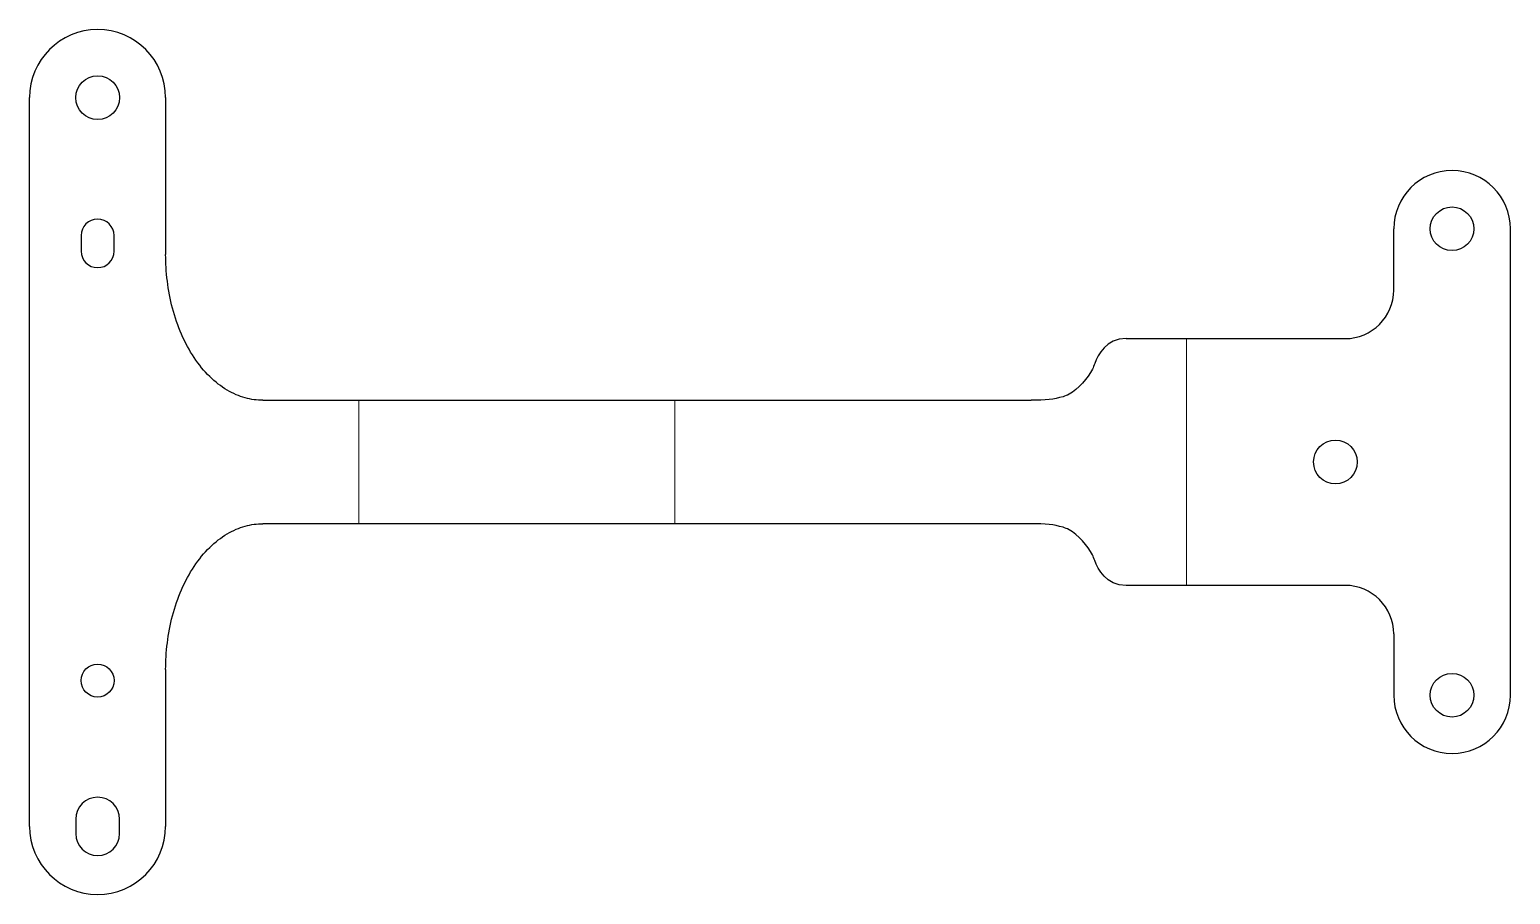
# Model space of a CAD drawing. Header units: millimetres. Extents: x -116 to 36, y -45 to 44.
import ezdxf

# ---------------------------------------------------------------- set-up
doc = ezdxf.new("R2010")
doc.units = ezdxf.units.MM

msp = doc.modelspace()

# ---------------------------------------------------------------- linework, layer by layer
at = {"color": 7, "linetype": 'Continuous', "lineweight": 25}
for p, q in [((-116.36, -37.5), (-116.36, 37.5)), ((-102.36, 37.5), (-102.36, 21.35)), ((-111.06, 23.3), (-111.06, 21.7)), ((-107.66, 21.7), (-107.66, 23.3)), ((24, 17.7), (24, 24)), ((36, -24), (36, 24)), ((-3.54, 12.7), (19, 12.7)), ((-92.36, 6.35), (-13.32, 6.35)), ((-13.32, -6.35), (-92.36, -6.35)), ((19, -12.7), (-3.54, -12.7)), ((24, -17.7), (24, -24)), ((-102.36, -21.35), (-102.36, -37.5)), ((-111.61, -36.75), (-111.61, -38.25)), ((-107.11, -38.25), (-107.11, -36.75))]:
    msp.add_line(p, q, dxfattribs=at)
at = {"color": 8, "linetype": 'Continuous', "lineweight": 0}
for p, q in [((2.68, -12.7), (2.68, 12.7)), ((-82.49, -6.35), (-82.49, 6.35)), ((-49.97, -6.35), (-49.97, 6.35))]:
    msp.add_line(p, q, dxfattribs=at)
at = {"color": 7, "linetype": 'Continuous', "lineweight": 25}
for centre, radius in [((-109.36, 37.5), 2.25), ((30, 24), 2.25), ((18, 0), 2.25), ((-109.36, -22.5), 1.7), ((30, -24), 2.25)]:
    msp.add_circle(centre, radius, dxfattribs=at)
for centre, radius, start, end in [((-109.36, 37.5), 7, 360, 180), ((30, 24), 6, 0, 180), ((-109.36, 23.3), 1.7, 360, 180), ((-109.36, 21.7), 1.7, 180, 360), ((19, 17.7), 5, 270, 0), ((19, -17.7), 5, 0, 90), ((30, -24), 6, 180, 0), ((-109.36, -36.75), 2.25, 360, 180), ((-109.36, -37.5), 7, 180, 360), ((-109.36, -38.25), 2.25, 180, 360)]:
    msp.add_arc(centre, radius, start, end, dxfattribs=at)
for points, knots in [([(-92.36, 6.35), (-92.95, 6.35), (-93.56, 6.43), (-94.8, 6.77), (-95.42, 7.04), (-96.65, 7.77), (-97.26, 8.23), (-98.4, 9.36), (-98.94, 10.01), (-99.92, 11.48), (-100.35, 12.28), (-101.1, 14), (-101.41, 14.91), (-101.9, 16.75), (-102.07, 17.69), (-102.3, 19.55), (-102.36, 20.47), (-102.36, 21.35)], [0, 0, 0, 0, 0.125, 0.125, 0.25, 0.25, 0.375, 0.375, 0.5, 0.5, 0.625, 0.625, 0.75, 0.75, 0.875, 0.875, 1, 1, 1, 1]), ([(-3.54, 12.7), (-5.61, 12.7), (-6.62, 10.62), (-7.17, 8.96), (-8.81, 7.13), (-10.78, 6.46), (-11.82, 6.35), (-13.32, 6.35)], [0, 0, 0, 0, 0.250608, 0.313649, 0.595211, 0.667366, 1, 1, 1, 1]), ([(-102.36, -21.35), (-102.36, -20.47), (-102.3, -19.55), (-102.07, -17.69), (-101.9, -16.75), (-101.41, -14.91), (-101.1, -14), (-100.35, -12.28), (-99.92, -11.48), (-98.94, -10.01), (-98.4, -9.36), (-97.26, -8.23), (-96.65, -7.77), (-95.42, -7.04), (-94.8, -6.77), (-93.56, -6.43), (-92.95, -6.35), (-92.36, -6.35)], [0, 0, 0, 0, 0.125, 0.125, 0.25, 0.25, 0.375, 0.375, 0.5, 0.5, 0.625, 0.625, 0.75, 0.75, 0.875, 0.875, 1, 1, 1, 1]), ([(-3.54, -12.7), (-5.61, -12.7), (-6.62, -10.62), (-7.17, -8.96), (-8.81, -7.13), (-10.78, -6.46), (-11.82, -6.35), (-13.32, -6.35)], [0, 0, 0, 0, 0.250608, 0.313649, 0.595211, 0.667366, 1, 1, 1, 1])]:
    msp.add_open_spline(points, degree=3, knots=knots, dxfattribs=at)

doc.saveas('drawing.dxf')
